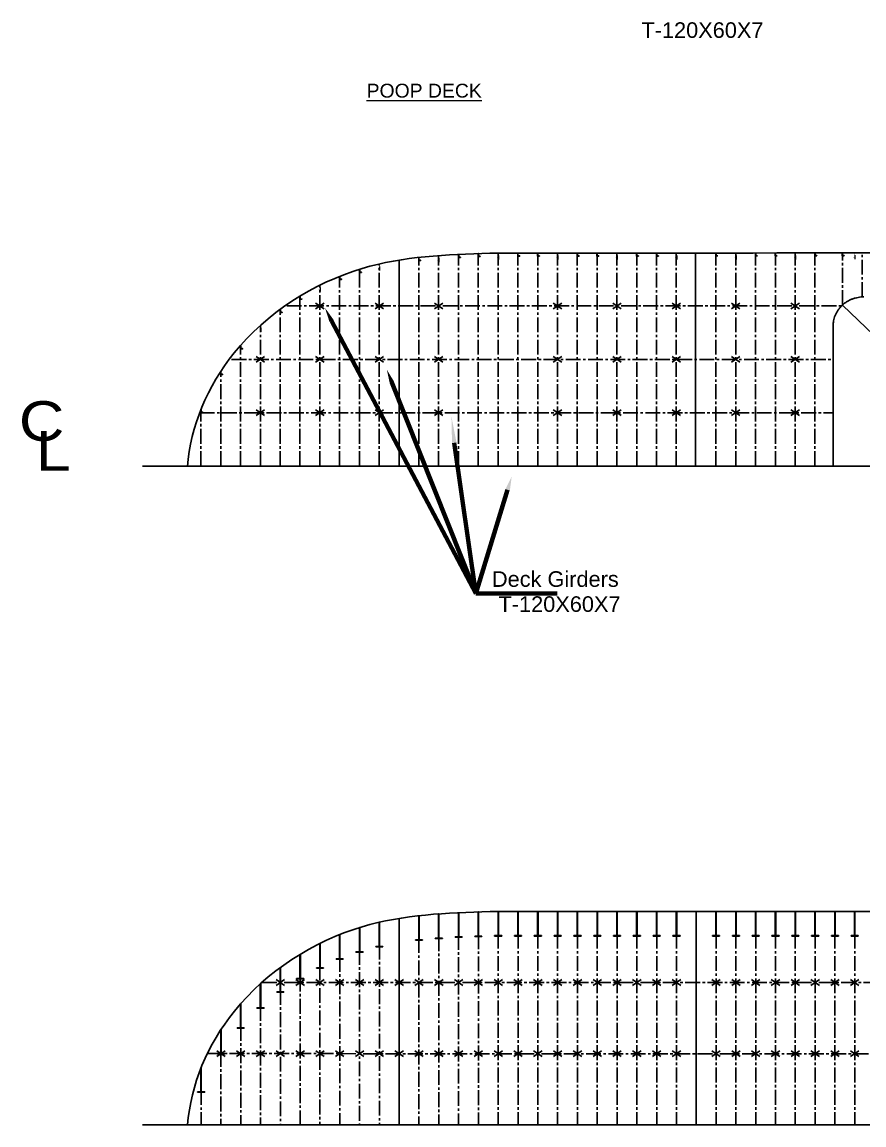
# Model space of a CAD drawing. Header units: inches. Extents: x 14911 to 113445, y 2644 to 74095.
# Drawn here: x 37160 to 58413, y 11012 to 38831 of the extents above; entities that cross this region are included whole.
import ezdxf
from ezdxf.enums import TextEntityAlignment as Align

# ---------------------------------------------------------------- set-up
doc = ezdxf.new("R2010")
doc.units = ezdxf.units.IN
doc.header["$LTSCALE"] = 500
doc.header["$MEASUREMENT"] = 0
doc.linetypes.add('CENTER2', pattern=[1.125, 0.75, -0.125, 0.125, -0.125])
for name, color, linetype in [('bulkhead', 1, 'Continuous'), ('deckgirders', 4, 'CENTER2'), ('hidden', 2, 'CENTER2'), ('Keelson', 4, 'CENTER2'), ('webframe', 5, 'CENTER2')]:
    doc.layers.add(name, color=color, linetype=linetype)
for name, color, linetype, lineweight in [('fixtures', 30, 'Continuous', 25), ('Hatch', 7, 'Continuous', 211), ('Text', 7, 'Continuous', 18)]:
    doc.layers.add(name, color=color, linetype=linetype, lineweight=lineweight)
doc.styles.get("Standard").update_dxf_attribs({"font": 'arial.ttf'})

msp = doc.modelspace()

# ---------------------------------------------------------------- hatches: boundary and pattern name
h = msp.add_hatch(color=256)
h.dxf.hatch_style = 1
h.paths.add_polyline_path([(47222, 32822), (47179, 32822), (47179, 32890), (47172, 32890), (47172, 32815), (47222, 32815)])
h = msp.add_hatch(color=256)
h.dxf.hatch_style = 1
h.paths.add_polyline_path([(48182, 32902), (48182, 32970), (48175, 32970), (48175, 32895), (48225, 32895), (48225, 32902)])
h = msp.add_hatch(color=256)
h.dxf.hatch_style = 1
h.paths.add_polyline_path([(48680, 32923), (48680, 32991), (48673, 32991), (48673, 32916), (48723, 32916), (48723, 32923)])
h = msp.add_hatch(color=256)
h.dxf.hatch_style = 1
h.paths.add_polyline_path([(49679, 32934), (49679, 33002), (49672, 33002), (49672, 32927), (49722, 32927), (49722, 32934)])
h = msp.add_hatch(color=256)
h.dxf.hatch_style = 1
h.paths.add_polyline_path([(50181, 32934), (50181, 33002), (50174, 33002), (50174, 32927), (50224, 32927), (50224, 32934)])
h = msp.add_hatch(color=256)
h.dxf.hatch_style = 1
h.paths.add_polyline_path([(51182, 32935), (51182, 33003), (51175, 33003), (51175, 32928), (51225, 32928), (51225, 32935)])
h = msp.add_hatch(color=256)
h.dxf.hatch_style = 1
h.paths.add_polyline_path([(51680, 32935), (51680, 33003), (51673, 33003), (51673, 32928), (51723, 32928), (51723, 32935)])
h = msp.add_hatch(color=256)
h.dxf.hatch_style = 1
h.paths.add_polyline_path([(52678, 32936), (52678, 33004), (52671, 33004), (52671, 32929), (52721, 32929), (52721, 32936)])
h = msp.add_hatch(color=256)
h.dxf.hatch_style = 1
h.paths.add_polyline_path([(53182, 32936), (53182, 33004), (53175, 33004), (53175, 32929), (53225, 32929), (53225, 32936)])
h = msp.add_hatch(color=256)
h.dxf.hatch_style = 1
h.paths.add_polyline_path([(54681, 32937), (54681, 33005), (54674, 33005), (54674, 32930), (54724, 32930), (54724, 32937)])
h = msp.add_hatch(color=256)
h.dxf.hatch_style = 1
h.paths.add_polyline_path([(55679, 32937), (55679, 33005), (55672, 33005), (55672, 32930), (55722, 32930), (55722, 32937)])
h = msp.add_hatch(color=256)
h.dxf.hatch_style = 1
h.paths.add_polyline_path([(56181, 32937), (56181, 33005), (56174, 33005), (56174, 32930), (56224, 32930), (56224, 32937)])
h = msp.add_hatch(color=256)
h.dxf.hatch_style = 1
h.paths.add_polyline_path([(57181, 32941), (57181, 33009), (57174, 33009), (57174, 32934), (57224, 32934), (57224, 32941)])
h = msp.add_hatch(color=256)
h.dxf.hatch_style = 1
h.paths.add_polyline_path([(57873, 32941), (57873, 33009), (57866, 33009), (57866, 32934), (57916, 32934), (57916, 32941)])
h = msp.add_hatch(color=256)
h.dxf.hatch_style = 1
h.paths.add_polyline_path([(45727, 32524), (45684, 32524), (45684, 32592), (45677, 32592), (45677, 32517), (45727, 32517)])
h = msp.add_hatch(color=256)
h.dxf.hatch_style = 1
h.paths.add_polyline_path([(45225, 32347), (45182, 32347), (45182, 32415), (45175, 32415), (45175, 32340), (45225, 32340)])
h = msp.add_hatch(color=256)
h.dxf.hatch_style = 1
h.paths.add_polyline_path([(44225, 31844), (44182, 31844), (44182, 31912), (44175, 31912), (44175, 31837), (44225, 31837)])
h = msp.add_hatch(color=256)
h.dxf.hatch_style = 1
h.paths.add_polyline_path([(43725, 31509), (43682, 31509), (43682, 31577), (43675, 31577), (43675, 31502), (43725, 31502)])
h = msp.add_hatch(color=256)
h.dxf.hatch_style = 1
h.paths.add_polyline_path([(42725, 30595), (42682, 30595), (42682, 30663), (42675, 30663), (42675, 30588), (42725, 30588)])
h = msp.add_hatch(color=256)
h.dxf.hatch_style = 1
h.paths.add_polyline_path([(42222, 29947), (42179, 29947), (42179, 30015), (42172, 30015), (42172, 29940), (42222, 29940)])
h = msp.add_hatch(color=256)
h.dxf.hatch_style = 1
h.paths.add_polyline_path([(41723, 28993), (41680, 28993), (41680, 29061), (41673, 29061), (41673, 28986), (41723, 28986)])
h = msp.add_hatch(color=256)
h.dxf.hatch_style = 1
h.paths.add_polyline_path([(47175, 15679), (47090, 15679), (47090, 15669), (47270, 15669), (47270, 15679), (47185, 15679), (47185, 16289), (47175, 16289)])
h = msp.add_hatch(color=256)
h.dxf.hatch_style = 1
h.paths.add_polyline_path([(47675, 15725), (47590, 15725), (47590, 15715), (47770, 15715), (47770, 15725), (47685, 15725), (47685, 16335), (47675, 16335)])
h = msp.add_hatch(color=256)
h.dxf.hatch_style = 1
h.paths.add_polyline_path([(48175, 15756), (48090, 15756), (48090, 15746), (48270, 15746), (48270, 15756), (48185, 15756), (48185, 16366), (48175, 16366)])
h = msp.add_hatch(color=256)
h.dxf.hatch_style = 1
h.paths.add_polyline_path([(48675, 15777), (48590, 15777), (48590, 15767), (48770, 15767), (48770, 15777), (48685, 15777), (48685, 16387), (48675, 16387)])
h = msp.add_hatch(color=256)
h.dxf.hatch_style = 1
h.paths.add_polyline_path([(49175, 15787), (49090, 15787), (49090, 15777), (49270, 15777), (49270, 15787), (49185, 15787), (49185, 16397), (49175, 16397)])
h = msp.add_hatch(color=256)
h.dxf.hatch_style = 1
h.paths.add_polyline_path([(49675, 15787), (49590, 15787), (49590, 15777), (49770, 15777), (49770, 15787), (49685, 15787), (49685, 16397), (49675, 16397)])
h = msp.add_hatch(color=256)
h.dxf.hatch_style = 1
h.paths.add_polyline_path([(50175, 15787), (50090, 15787), (50090, 15777), (50270, 15777), (50270, 15787), (50185, 15787), (50185, 16397), (50175, 16397)])
h = msp.add_hatch(color=256)
h.dxf.hatch_style = 1
h.paths.add_polyline_path([(50675, 15787), (50590, 15787), (50590, 15777), (50770, 15777), (50770, 15787), (50685, 15787), (50685, 16397), (50675, 16397)])
h = msp.add_hatch(color=256)
h.dxf.hatch_style = 1
h.paths.add_polyline_path([(51175, 15787), (51090, 15787), (51090, 15777), (51270, 15777), (51270, 15787), (51185, 15787), (51185, 16397), (51175, 16397)])
h = msp.add_hatch(color=256)
h.dxf.hatch_style = 1
h.paths.add_polyline_path([(51675, 15787), (51590, 15787), (51590, 15777), (51770, 15777), (51770, 15787), (51685, 15787), (51685, 16397), (51675, 16397)])
h = msp.add_hatch(color=256)
h.dxf.hatch_style = 1
h.paths.add_polyline_path([(52175, 15787), (52090, 15787), (52090, 15777), (52270, 15777), (52270, 15787), (52185, 15787), (52185, 16397), (52175, 16397)])
h = msp.add_hatch(color=256)
h.dxf.hatch_style = 1
h.paths.add_polyline_path([(52675, 15787), (52590, 15787), (52590, 15777), (52770, 15777), (52770, 15787), (52685, 15787), (52685, 16397), (52675, 16397)])
h = msp.add_hatch(color=256)
h.dxf.hatch_style = 1
h.paths.add_polyline_path([(53175, 15787), (53090, 15787), (53090, 15777), (53270, 15777), (53270, 15787), (53185, 15787), (53185, 16397), (53175, 16397)])
h = msp.add_hatch(color=256)
h.dxf.hatch_style = 1
h.paths.add_polyline_path([(53675, 15787), (53590, 15787), (53590, 15777), (53770, 15777), (53770, 15787), (53685, 15787), (53685, 16397), (53675, 16397)])
h = msp.add_hatch(color=256)
h.dxf.hatch_style = 1
h.paths.add_polyline_path([(54675, 15787), (54590, 15787), (54590, 15777), (54770, 15777), (54770, 15787), (54685, 15787), (54685, 16397), (54675, 16397)])
h = msp.add_hatch(color=256)
h.dxf.hatch_style = 1
h.paths.add_polyline_path([(55175, 15787), (55090, 15787), (55090, 15777), (55270, 15777), (55270, 15787), (55185, 15787), (55185, 16397), (55175, 16397)])
h = msp.add_hatch(color=256)
h.dxf.hatch_style = 1
h.paths.add_polyline_path([(55675, 15787), (55590, 15787), (55590, 15777), (55770, 15777), (55770, 15787), (55685, 15787), (55685, 16397), (55675, 16397)])
h = msp.add_hatch(color=256)
h.dxf.hatch_style = 1
h.paths.add_polyline_path([(56175, 15787), (56090, 15787), (56090, 15777), (56270, 15777), (56270, 15787), (56185, 15787), (56185, 16397), (56175, 16397)])
h = msp.add_hatch(color=256)
h.dxf.hatch_style = 1
h.paths.add_polyline_path([(56675, 15787), (56590, 15787), (56590, 15777), (56770, 15777), (56770, 15787), (56685, 15787), (56685, 16397), (56675, 16397)])
h = msp.add_hatch(color=256)
h.dxf.hatch_style = 1
h.paths.add_polyline_path([(57175, 15787), (57090, 15787), (57090, 15777), (57270, 15777), (57270, 15787), (57185, 15787), (57185, 16397), (57175, 16397)])
h = msp.add_hatch(color=256)
h.dxf.hatch_style = 1
h.paths.add_polyline_path([(57675, 15787), (57590, 15787), (57590, 15777), (57770, 15777), (57770, 15787), (57685, 15787), (57685, 16397), (57675, 16397)])
h = msp.add_hatch(color=256)
h.dxf.hatch_style = 1
h.paths.add_polyline_path([(58175, 15787), (58090, 15787), (58090, 15777), (58270, 15777), (58270, 15787), (58185, 15787), (58185, 16397), (58175, 16397)])
h = msp.add_hatch(color=256)
h.dxf.hatch_style = 1
h.paths.add_polyline_path([(45675, 15380), (45590, 15380), (45590, 15370), (45770, 15370), (45770, 15380), (45685, 15380), (45685, 15990), (45675, 15990)])
h = msp.add_hatch(color=256)
h.dxf.hatch_style = 1
h.paths.add_polyline_path([(46175, 15514), (46090, 15514), (46090, 15504), (46270, 15504), (46270, 15514), (46185, 15514), (46185, 16124), (46175, 16124)])
h = msp.add_hatch(color=256)
h.dxf.hatch_style = 1
h.paths.add_polyline_path([(44675, 14979), (44590, 14979), (44590, 14969), (44770, 14969), (44770, 14979), (44685, 14979), (44685, 15589), (44675, 15589)])
h = msp.add_hatch(color=256)
h.dxf.hatch_style = 1
h.paths.add_polyline_path([(45175, 15203), (45090, 15203), (45090, 15193), (45270, 15193), (45270, 15203), (45185, 15203), (45185, 15813), (45175, 15813)])
h = msp.add_hatch(color=256)
h.dxf.hatch_style = 1
h.paths.add_polyline_path([(44175, 14705), (44090, 14705), (44090, 14695), (44270, 14695), (44270, 14705), (44185, 14705), (44185, 15315), (44175, 15315)])
h = msp.add_hatch(color=256)
h.dxf.hatch_style = 1
h.paths.add_polyline_path([(43675, 14371), (43590, 14371), (43590, 14361), (43770, 14361), (43770, 14371), (43685, 14371), (43685, 14981), (43675, 14981)])
h = msp.add_hatch(color=256)
h.dxf.hatch_style = 1
h.paths.add_polyline_path([(43175, 13965), (43090, 13965), (43090, 13955), (43270, 13955), (43270, 13965), (43185, 13965), (43185, 14575), (43175, 14575)])
h = msp.add_hatch(color=256)
h.dxf.hatch_style = 1
h.paths.add_polyline_path([(42675, 13462), (42590, 13462), (42590, 13452), (42770, 13452), (42770, 13462), (42685, 13462), (42685, 14072), (42675, 14072)])
h = msp.add_hatch(color=256)
h.dxf.hatch_style = 1
h.paths.add_polyline_path([(42175, 12806), (42090, 12806), (42090, 12796), (42270, 12796), (42270, 12806), (42185, 12806), (42185, 13416), (42175, 13416)])
h = msp.add_hatch(color=256)
h.dxf.hatch_style = 1
h.paths.add_polyline_path([(41675, 11846), (41590, 11846), (41590, 11836), (41770, 11836), (41770, 11846), (41685, 11846), (41685, 12456), (41675, 12456)])
at = {"layer": 'Hatch'}
h = msp.add_hatch(color=0, dxfattribs=at)
h.dxf.hatch_style = 1
h.paths.add_polyline_path([(47646, 32820), (47683, 32820), (47706, 32820), (47706, 32827), (47679, 32827), (47679, 32940), (47672, 32940), (47672, 32827), (47646, 32827)])
h = msp.add_hatch(color=0, dxfattribs=at)
h.dxf.hatch_style = 1
h.paths.add_polyline_path([(49146, 32882), (49183, 32882), (49206, 32882), (49206, 32889), (49179, 32889), (49179, 33002), (49172, 33002), (49172, 32889), (49146, 32889)])
h = msp.add_hatch(color=0, dxfattribs=at)
h.dxf.hatch_style = 1
h.paths.add_polyline_path([(50646, 32882), (50683, 32882), (50706, 32882), (50706, 32889), (50679, 32889), (50679, 33002), (50672, 33002), (50672, 32889), (50646, 32889)])
h = msp.add_hatch(color=0, dxfattribs=at)
h.dxf.hatch_style = 1
h.paths.add_polyline_path([(52146, 32882), (52183, 32882), (52206, 32882), (52206, 32889), (52179, 32889), (52179, 33002), (52172, 33002), (52172, 32889), (52146, 32889)])
h = msp.add_hatch(color=0, dxfattribs=at)
h.dxf.hatch_style = 1
h.paths.add_polyline_path([(53646, 32882), (53683, 32882), (53706, 32882), (53706, 32889), (53679, 32889), (53679, 33002), (53672, 33002), (53672, 32889), (53646, 32889)])
h = msp.add_hatch(color=0, dxfattribs=at)
h.dxf.hatch_style = 1
h.paths.add_polyline_path([(55146, 32882), (55183, 32882), (55206, 32882), (55206, 32889), (55179, 32889), (55179, 33002), (55172, 33002), (55172, 32889), (55146, 32889)])
h = msp.add_hatch(color=0, dxfattribs=at)
h.dxf.hatch_style = 1
h.paths.add_polyline_path([(56646, 32882), (56683, 32882), (56706, 32882), (56706, 32889), (56679, 32889), (56679, 33002), (56672, 33002), (56672, 32889), (56646, 32889)])
h = msp.add_hatch(color=0, dxfattribs=at)
h.dxf.hatch_style = 1
h.paths.add_polyline_path([(58146, 32891), (58183, 32891), (58206, 32891), (58206, 32898), (58179, 32898), (58179, 33011), (58172, 33011), (58172, 32898), (58146, 32898)])
h = msp.add_hatch(color=0, dxfattribs=at)
h.dxf.hatch_style = 1
h.paths.add_polyline_path([(46146, 32609), (46183, 32609), (46206, 32609), (46206, 32616), (46179, 32616), (46179, 32729), (46172, 32729), (46172, 32616), (46146, 32616)])
h = msp.add_hatch(color=0, dxfattribs=at)
h.dxf.hatch_style = 1
h.paths.add_polyline_path([(44646, 32074), (44683, 32074), (44706, 32074), (44706, 32081), (44679, 32081), (44679, 32194), (44672, 32194), (44672, 32081), (44646, 32081)])
h = msp.add_hatch(color=0, dxfattribs=at)
h.dxf.hatch_style = 1
h.paths.add_polyline_path([(43146, 31060), (43183, 31060), (43206, 31060), (43206, 31067), (43179, 31067), (43179, 31180), (43172, 31180), (43172, 31067), (43146, 31067)])

# ---------------------------------------------------------------- linework, layer by layer
for p, q in [((48182, 32970), (48175, 32970)), ((48175, 32970), (48175, 32895)), ((48175, 32895), (48225, 32895)), ((48182, 32902), (48182, 32970)), ((48225, 32902), (48182, 32902)), ((48225, 32895), (48225, 32902)), ((48680, 32991), (48673, 32991)), ((48673, 32991), (48673, 32916)), ((48673, 32916), (48723, 32916)), ((48680, 32923), (48680, 32991)), ((48723, 32923), (48680, 32923)), ((48723, 32916), (48723, 32923)), ((49679, 33002), (49672, 33002)), ((49672, 33002), (49672, 32927)), ((49672, 32927), (49722, 32927)), ((49679, 32934), (49679, 33002)), ((49722, 32934), (49679, 32934)), ((49722, 32927), (49722, 32934)), ((50181, 33002), (50174, 33002)), ((50174, 33002), (50174, 32927)), ((50174, 32927), (50224, 32927)), ((50181, 32934), (50181, 33002)), ((50224, 32934), (50181, 32934)), ((50224, 32927), (50224, 32934)), ((51182, 33003), (51175, 33003)), ((51175, 33003), (51175, 32928)), ((51175, 32928), (51225, 32928)), ((51182, 32935), (51182, 33003)), ((51225, 32935), (51182, 32935)), ((51225, 32928), (51225, 32935)), ((51680, 33003), (51673, 33003)), ((51673, 33003), (51673, 32928)), ((51673, 32928), (51723, 32928)), ((51680, 32935), (51680, 33003)), ((51723, 32935), (51680, 32935)), ((51723, 32928), (51723, 32935)), ((52678, 33004), (52671, 33004)), ((52671, 33004), (52671, 32929)), ((52671, 32929), (52721, 32929)), ((52678, 32936), (52678, 33004)), ((52721, 32936), (52678, 32936)), ((52721, 32929), (52721, 32936)), ((53182, 33004), (53175, 33004)), ((53175, 33004), (53175, 32929)), ((53175, 32929), (53225, 32929)), ((53182, 32936), (53182, 33004)), ((53225, 32936), (53182, 32936)), ((53225, 32929), (53225, 32936)), ((54681, 33005), (54674, 33005)), ((54674, 33005), (54674, 32930)), ((54674, 32930), (54724, 32930)), ((54681, 32937), (54681, 33005)), ((54724, 32937), (54681, 32937)), ((54724, 32930), (54724, 32937)), ((55679, 33005), (55672, 33005)), ((55672, 33005), (55672, 32930)), ((55672, 32930), (55722, 32930)), ((55679, 32937), (55679, 33005)), ((55722, 32937), (55679, 32937)), ((55722, 32930), (55722, 32937)), ((56181, 33005), (56174, 33005)), ((56174, 33005), (56174, 32930)), ((56174, 32930), (56224, 32930)), ((56181, 32937), (56181, 33005)), ((56224, 32937), (56181, 32937)), ((56224, 32930), (56224, 32937)), ((57181, 33009), (57174, 33009)), ((57174, 33009), (57174, 32934)), ((57174, 32934), (57224, 32934)), ((57181, 32941), (57181, 33009)), ((57224, 32941), (57181, 32941)), ((57224, 32934), (57224, 32941)), ((57873, 33009), (57866, 33009)), ((57866, 33009), (57866, 32934)), ((57866, 32934), (57916, 32934)), ((57873, 32941), (57873, 33009)), ((57916, 32941), (57873, 32941)), ((57916, 32934), (57916, 32941)), ((57871, 31693), (62088, 27639)), ((47175, 15679), (47175, 16289)), ((47175, 16289), (47185, 16289)), ((47185, 16289), (47185, 15679)), ((47675, 15725), (47675, 16335)), ((47675, 16335), (47685, 16335)), ((47685, 16335), (47685, 15725)), ((48175, 15756), (48175, 16366)), ((48175, 16366), (48185, 16366)), ((48185, 16366), (48185, 15756)), ((48675, 15777), (48675, 16387)), ((48675, 16387), (48685, 16387)), ((48685, 16387), (48685, 15777)), ((49175, 15787), (49175, 16397)), ((49175, 16397), (49185, 16397)), ((49185, 16397), (49185, 15787)), ((49675, 15787), (49675, 16397)), ((49675, 16397), (49685, 16397)), ((49685, 16397), (49685, 15787)), ((50175, 15787), (50175, 16397)), ((50175, 16397), (50185, 16397)), ((50185, 16397), (50185, 15787)), ((50675, 15787), (50675, 16397)), ((50675, 16397), (50685, 16397)), ((50685, 16397), (50685, 15787)), ((51175, 15787), (51175, 16397)), ((51175, 16397), (51185, 16397)), ((51185, 16397), (51185, 15787)), ((51675, 15787), (51675, 16397)), ((51675, 16397), (51685, 16397)), ((51685, 16397), (51685, 15787)), ((52175, 15787), (52175, 16397)), ((52175, 16397), (52185, 16397)), ((52185, 16397), (52185, 15787)), ((52675, 15787), (52675, 16397)), ((52675, 16397), (52685, 16397)), ((52685, 16397), (52685, 15787)), ((53175, 15787), (53175, 16397)), ((53175, 16397), (53185, 16397)), ((53185, 16397), (53185, 15787)), ((53675, 15787), (53675, 16397)), ((53675, 16397), (53685, 16397)), ((53685, 16397), (53685, 15787)), ((54675, 15787), (54675, 16397)), ((54675, 16397), (54685, 16397)), ((54685, 16397), (54685, 15787)), ((55175, 15787), (55175, 16397)), ((55175, 16397), (55185, 16397)), ((55185, 16397), (55185, 15787)), ((55675, 15787), (55675, 16397)), ((55675, 16397), (55685, 16397)), ((55685, 16397), (55685, 15787)), ((56175, 15787), (56175, 16397)), ((56175, 16397), (56185, 16397)), ((56185, 16397), (56185, 15787)), ((56675, 15787), (56675, 16397)), ((56675, 16397), (56685, 16397)), ((56685, 16397), (56685, 15787)), ((57175, 15787), (57175, 16397)), ((57175, 16397), (57185, 16397)), ((57185, 16397), (57185, 15787)), ((57675, 15787), (57675, 16397)), ((57675, 16397), (57685, 16397)), ((57685, 16397), (57685, 15787)), ((58175, 15787), (58175, 16397)), ((58175, 16397), (58185, 16397)), ((58185, 16397), (58185, 15787)), ((45675, 15380), (45675, 15990)), ((45675, 15990), (45685, 15990)), ((45685, 15990), (45685, 15380)), ((46175, 15514), (46175, 16124)), ((46175, 16124), (46185, 16124)), ((46185, 16124), (46185, 15514)), ((44675, 14979), (44675, 15589)), ((44675, 15589), (44685, 15589)), ((44685, 15589), (44685, 14979)), ((45175, 15203), (45175, 15813)), ((45175, 15813), (45185, 15813)), ((45185, 15813), (45185, 15203)), ((47090, 15669), (47090, 15679)), ((47090, 15679), (47175, 15679)), ((47270, 15669), (47090, 15669)), ((47185, 15679), (47270, 15679)), ((47270, 15679), (47270, 15669)), ((47590, 15715), (47590, 15725)), ((47590, 15725), (47675, 15725)), ((47770, 15715), (47590, 15715)), ((47685, 15725), (47770, 15725)), ((47770, 15725), (47770, 15715)), ((48090, 15746), (48090, 15756)), ((48090, 15756), (48175, 15756)), ((48270, 15746), (48090, 15746)), ((48185, 15756), (48270, 15756)), ((48270, 15756), (48270, 15746)), ((48590, 15767), (48590, 15777)), ((48590, 15777), (48675, 15777)), ((48770, 15767), (48590, 15767)), ((48685, 15777), (48770, 15777)), ((48770, 15777), (48770, 15767)), ((49090, 15777), (49090, 15787)), ((49090, 15787), (49175, 15787)), ((49270, 15777), (49090, 15777)), ((49185, 15787), (49270, 15787)), ((49270, 15787), (49270, 15777)), ((49590, 15777), (49590, 15787)), ((49590, 15787), (49675, 15787)), ((49770, 15777), (49590, 15777)), ((49685, 15787), (49770, 15787)), ((49770, 15787), (49770, 15777)), ((50090, 15777), (50090, 15787)), ((50090, 15787), (50175, 15787)), ((50270, 15777), (50090, 15777)), ((50185, 15787), (50270, 15787)), ((50270, 15787), (50270, 15777)), ((50590, 15777), (50590, 15787)), ((50590, 15787), (50675, 15787)), ((50770, 15777), (50590, 15777)), ((50685, 15787), (50770, 15787)), ((50770, 15787), (50770, 15777)), ((51090, 15777), (51090, 15787)), ((51090, 15787), (51175, 15787)), ((51270, 15777), (51090, 15777)), ((51185, 15787), (51270, 15787)), ((51270, 15787), (51270, 15777)), ((51590, 15777), (51590, 15787)), ((51590, 15787), (51675, 15787)), ((51770, 15777), (51590, 15777)), ((51685, 15787), (51770, 15787)), ((51770, 15787), (51770, 15777)), ((52090, 15777), (52090, 15787)), ((52090, 15787), (52175, 15787)), ((52270, 15777), (52090, 15777)), ((52185, 15787), (52270, 15787)), ((52270, 15787), (52270, 15777)), ((52590, 15777), (52590, 15787)), ((52590, 15787), (52675, 15787)), ((52770, 15777), (52590, 15777)), ((52685, 15787), (52770, 15787)), ((52770, 15787), (52770, 15777)), ((53090, 15777), (53090, 15787)), ((53090, 15787), (53175, 15787)), ((53270, 15777), (53090, 15777)), ((53185, 15787), (53270, 15787)), ((53270, 15787), (53270, 15777)), ((53590, 15777), (53590, 15787)), ((53590, 15787), (53675, 15787)), ((53770, 15777), (53590, 15777)), ((53685, 15787), (53770, 15787)), ((53770, 15787), (53770, 15777)), ((54590, 15777), (54590, 15787)), ((54590, 15787), (54675, 15787)), ((54770, 15777), (54590, 15777)), ((54685, 15787), (54770, 15787)), ((54770, 15787), (54770, 15777)), ((55090, 15777), (55090, 15787)), ((55090, 15787), (55175, 15787)), ((55270, 15777), (55090, 15777)), ((55185, 15787), (55270, 15787)), ((55270, 15787), (55270, 15777)), ((55590, 15777), (55590, 15787)), ((55590, 15787), (55675, 15787)), ((55770, 15777), (55590, 15777)), ((55685, 15787), (55770, 15787)), ((55770, 15787), (55770, 15777)), ((56090, 15777), (56090, 15787)), ((56090, 15787), (56175, 15787)), ((56270, 15777), (56090, 15777)), ((56185, 15787), (56270, 15787)), ((56270, 15787), (56270, 15777)), ((56590, 15777), (56590, 15787)), ((56590, 15787), (56675, 15787)), ((56770, 15777), (56590, 15777)), ((56685, 15787), (56770, 15787)), ((56770, 15787), (56770, 15777)), ((57090, 15777), (57090, 15787)), ((57090, 15787), (57175, 15787)), ((57270, 15777), (57090, 15777)), ((57185, 15787), (57270, 15787)), ((57270, 15787), (57270, 15777)), ((57590, 15777), (57590, 15787)), ((57590, 15787), (57675, 15787)), ((57770, 15777), (57590, 15777)), ((57685, 15787), (57770, 15787)), ((57770, 15787), (57770, 15777)), ((58090, 15777), (58090, 15787)), ((58090, 15787), (58175, 15787)), ((58270, 15777), (58090, 15777)), ((58185, 15787), (58270, 15787)), ((58270, 15787), (58270, 15777)), ((44175, 14705), (44175, 15315)), ((44175, 15315), (44185, 15315)), ((44185, 15315), (44185, 14705)), ((45590, 15370), (45590, 15380)), ((45590, 15380), (45675, 15380)), ((45770, 15370), (45590, 15370)), ((45685, 15380), (45770, 15380)), ((45770, 15380), (45770, 15370)), ((46090, 15504), (46090, 15514)), ((46090, 15514), (46175, 15514)), ((46270, 15504), (46090, 15504)), ((46185, 15514), (46270, 15514)), ((46270, 15514), (46270, 15504)), ((45090, 15193), (45090, 15203)), ((45090, 15203), (45175, 15203)), ((45270, 15193), (45090, 15193)), ((45185, 15203), (45270, 15203)), ((45270, 15203), (45270, 15193)), ((43675, 14371), (43675, 14981)), ((43675, 14981), (43685, 14981)), ((43685, 14981), (43685, 14371)), ((44590, 14969), (44590, 14979)), ((44590, 14979), (44675, 14979)), ((44770, 14969), (44590, 14969)), ((44685, 14979), (44770, 14979)), ((44770, 14979), (44770, 14969)), ((43175, 13965), (43175, 14575)), ((43175, 14575), (43185, 14575)), ((43185, 14575), (43185, 13965)), ((44090, 14695), (44090, 14705)), ((44090, 14705), (44175, 14705)), ((44270, 14695), (44090, 14695)), ((44185, 14705), (44270, 14705)), ((44270, 14705), (44270, 14695)), ((43590, 14361), (43590, 14371)), ((43590, 14371), (43675, 14371)), ((43770, 14361), (43590, 14361)), ((43685, 14371), (43770, 14371)), ((43770, 14371), (43770, 14361)), ((42675, 13462), (42675, 14072)), ((42675, 14072), (42685, 14072)), ((42685, 14072), (42685, 13462)), ((43090, 13955), (43090, 13965)), ((43090, 13965), (43175, 13965)), ((43270, 13955), (43090, 13955)), ((43185, 13965), (43270, 13965)), ((43270, 13965), (43270, 13955)), ((42175, 12806), (42175, 13416)), ((42175, 13416), (42185, 13416)), ((42185, 13416), (42185, 12806)), ((42590, 13452), (42590, 13462)), ((42590, 13462), (42675, 13462)), ((42770, 13452), (42590, 13452)), ((42685, 13462), (42770, 13462)), ((42770, 13462), (42770, 13452)), ((42090, 12796), (42090, 12806)), ((42090, 12806), (42175, 12806)), ((42185, 12806), (42270, 12806)), ((42270, 12806), (42270, 12796)), ((42270, 12796), (42090, 12796)), ((41675, 11846), (41675, 12456)), ((41675, 12456), (41685, 12456)), ((41685, 12456), (41685, 11846)), ((41590, 11836), (41590, 11846)), ((41590, 11846), (41675, 11846)), ((41770, 11836), (41590, 11836)), ((41685, 11846), (41770, 11846)), ((41770, 11846), (41770, 11836))]:
    msp.add_line(p, q)
at = {"linetype": 'Continuous', "lineweight": -3}
msp.add_line((57634, 31168), (57634, 27631), dxfattribs=at)
at = {"linetype": 'Continuous'}
for p, q in [((40198, 27631), (109795, 27631)), ((40200, 11012), (109797, 11012))]:
    msp.add_line(p, q, dxfattribs=at)
for points in [[(47172, 32815), (47222, 32815), (47222, 32822), (47179, 32822), (47179, 32890), (47172, 32890)], [(45677, 32517), (45727, 32517), (45727, 32524), (45684, 32524), (45684, 32592), (45677, 32592)], [(45175, 32340), (45225, 32340), (45225, 32347), (45182, 32347), (45182, 32415), (45175, 32415)], [(44175, 31837), (44225, 31837), (44225, 31844), (44182, 31844), (44182, 31912), (44175, 31912)], [(43675, 31502), (43725, 31502), (43725, 31509), (43682, 31509), (43682, 31577), (43675, 31577)], [(42675, 30588), (42725, 30588), (42725, 30595), (42682, 30595), (42682, 30663), (42675, 30663)], [(42172, 29940), (42222, 29940), (42222, 29947), (42179, 29947), (42179, 30015), (42172, 30015)], [(41673, 28986), (41723, 28986), (41723, 28993), (41680, 28993), (41680, 29061), (41673, 29061)]]:
    msp.add_lwpolyline(points, close=True)
at = {"linetype": 'Continuous', "lineweight": -3}
msp.add_rational_spline([(58413, 31899), (57634, 31899), (57634, 31168)], [1, 0.707106781187, 1], degree=2, dxfattribs=at)
msp.add_open_spline([(41338, 11012), (41416, 12026), (42341, 14246), (45492, 16277), (47882, 16359), (48974, 16397)], degree=3, knots=[0, 0, 0, 0, 3.248867, 7.115367, 10.365974, 10.365974, 10.365974, 10.365974], dxfattribs=at)
msp.add_open_spline([(48974, 16397), (60816, 16397), (73699, 16397), (86581, 16397)], degree=3, dxfattribs=at)
at = {"layer": 'bulkhead'}
for p, q in [((54164, 27631), (54164, 33011)), ((46676, 27631), (46676, 32825)), ((46680, 16221), (46680, 11015))]:
    msp.add_line(p, q, dxfattribs=at)
at = {"layer": 'bulkhead', "color": 1}
msp.add_line((54180, 16397), (54180, 11014), dxfattribs=at)
at = {"layer": 'deckgirders'}
for p, q in [((43843, 31669), (57845, 31669)), ((42448, 30323), (57634, 30323)), ((41644, 28977), (57634, 28977))]:
    msp.add_line(p, q, dxfattribs=at)
at = {"layer": 'fixtures'}
for p, q in [((44783, 31595), (44570, 31742)), ((44570, 31595), (44783, 31742)), ((46283, 31595), (46070, 31742)), ((46070, 31595), (46283, 31742)), ((47783, 31595), (47570, 31742)), ((47570, 31595), (47783, 31742)), ((50783, 31595), (50570, 31742)), ((50570, 31595), (50783, 31742)), ((52283, 31595), (52070, 31742)), ((52070, 31595), (52283, 31742)), ((53783, 31595), (53570, 31742)), ((53570, 31595), (53783, 31742)), ((55283, 31595), (55070, 31742)), ((55070, 31595), (55283, 31742)), ((56783, 31595), (56570, 31742)), ((56570, 31595), (56783, 31742)), ((43283, 30249), (43070, 30396)), ((43070, 30249), (43283, 30396)), ((44783, 30249), (44570, 30396)), ((44570, 30249), (44783, 30396)), ((46283, 30249), (46070, 30396)), ((46070, 30249), (46283, 30396)), ((47783, 30249), (47570, 30396)), ((47570, 30249), (47783, 30396)), ((50783, 30249), (50570, 30396)), ((50570, 30249), (50783, 30396)), ((52283, 30249), (52070, 30396)), ((52070, 30249), (52283, 30396)), ((53783, 30249), (53570, 30396)), ((53570, 30249), (53783, 30396)), ((55283, 30249), (55070, 30396)), ((55070, 30249), (55283, 30396)), ((56783, 30249), (56570, 30396)), ((56570, 30249), (56783, 30396)), ((43283, 28903), (43070, 29050)), ((43070, 28903), (43283, 29050)), ((44783, 28903), (44570, 29050)), ((44570, 28903), (44783, 29050)), ((46283, 28903), (46070, 29050)), ((46070, 28903), (46283, 29050)), ((47783, 28903), (47570, 29050)), ((47570, 28903), (47783, 29050)), ((50783, 28903), (50570, 29050)), ((50570, 28903), (50783, 29050)), ((52283, 28903), (52070, 29050)), ((52070, 28903), (52283, 29050)), ((53783, 28903), (53570, 29050)), ((53570, 28903), (53783, 29050)), ((55283, 28903), (55070, 29050)), ((55070, 28903), (55283, 29050)), ((56783, 28903), (56570, 29050)), ((56570, 28903), (56783, 29050)), ((43787, 14531), (43574, 14678)), ((43574, 14531), (43787, 14678)), ((44287, 14531), (44074, 14678)), ((44074, 14531), (44287, 14678)), ((44787, 14531), (44574, 14678)), ((44574, 14531), (44787, 14678)), ((45287, 14531), (45074, 14678)), ((45074, 14531), (45287, 14678)), ((45787, 14531), (45574, 14678)), ((45574, 14531), (45787, 14678)), ((46287, 14531), (46074, 14678)), ((46074, 14531), (46287, 14678)), ((46787, 14531), (46574, 14678)), ((46574, 14531), (46787, 14678)), ((47287, 14531), (47074, 14678)), ((47074, 14531), (47287, 14678)), ((47787, 14531), (47574, 14678)), ((47574, 14531), (47787, 14678)), ((48287, 14531), (48074, 14678)), ((48074, 14531), (48287, 14678)), ((48787, 14531), (48574, 14678)), ((48574, 14531), (48787, 14678)), ((49287, 14531), (49074, 14678)), ((49074, 14531), (49287, 14678)), ((49787, 14531), (49574, 14678)), ((49574, 14531), (49787, 14678)), ((50287, 14531), (50074, 14678)), ((50074, 14531), (50287, 14678)), ((50787, 14531), (50574, 14678)), ((50574, 14531), (50787, 14678)), ((51287, 14531), (51074, 14678)), ((51074, 14531), (51287, 14678)), ((51787, 14531), (51574, 14678)), ((51574, 14531), (51787, 14678)), ((52287, 14531), (52074, 14678)), ((52074, 14531), (52287, 14678)), ((52787, 14531), (52574, 14678)), ((52574, 14531), (52787, 14678)), ((53287, 14531), (53074, 14678)), ((53074, 14531), (53287, 14678)), ((53787, 14531), (53574, 14678)), ((53574, 14531), (53787, 14678)), ((54787, 14531), (54574, 14678)), ((54574, 14531), (54787, 14678)), ((55287, 14531), (55074, 14678)), ((55074, 14531), (55287, 14678)), ((55787, 14531), (55574, 14678)), ((55574, 14531), (55787, 14678)), ((56287, 14531), (56074, 14678)), ((56074, 14531), (56287, 14678)), ((56787, 14531), (56574, 14678)), ((56574, 14531), (56787, 14678)), ((57287, 14531), (57074, 14678)), ((57074, 14531), (57287, 14678)), ((57787, 14531), (57574, 14678)), ((57574, 14531), (57787, 14678)), ((58287, 14531), (58074, 14678)), ((58074, 14531), (58287, 14678)), ((42287, 12736), (42074, 12883)), ((42074, 12736), (42287, 12883)), ((42787, 12736), (42574, 12883)), ((42574, 12736), (42787, 12883)), ((43287, 12736), (43074, 12883)), ((43074, 12736), (43287, 12883)), ((43787, 12736), (43574, 12883)), ((43574, 12736), (43787, 12883)), ((44287, 12736), (44074, 12883)), ((44074, 12736), (44287, 12883)), ((44787, 12736), (44574, 12883)), ((44574, 12736), (44787, 12883)), ((45287, 12736), (45074, 12883)), ((45074, 12736), (45287, 12883)), ((45787, 12736), (45574, 12883)), ((45574, 12736), (45787, 12883)), ((46287, 12736), (46074, 12883)), ((46074, 12736), (46287, 12883)), ((46787, 12736), (46574, 12883)), ((46574, 12736), (46787, 12883)), ((47287, 12736), (47074, 12883)), ((47074, 12736), (47287, 12883)), ((47787, 12736), (47574, 12883)), ((47574, 12736), (47787, 12883)), ((48287, 12736), (48074, 12883)), ((48074, 12736), (48287, 12883)), ((48787, 12736), (48574, 12883)), ((48574, 12736), (48787, 12883)), ((49287, 12736), (49074, 12883)), ((49074, 12736), (49287, 12883)), ((49787, 12736), (49574, 12883)), ((49574, 12736), (49787, 12883)), ((50287, 12736), (50074, 12883)), ((50074, 12736), (50287, 12883)), ((50787, 12736), (50574, 12883)), ((50574, 12736), (50787, 12883)), ((51287, 12736), (51074, 12883)), ((51074, 12736), (51287, 12883)), ((51787, 12736), (51574, 12883)), ((51574, 12736), (51787, 12883)), ((52287, 12736), (52074, 12883)), ((52074, 12736), (52287, 12883)), ((52787, 12736), (52574, 12883)), ((52574, 12736), (52787, 12883)), ((53287, 12736), (53074, 12883)), ((53074, 12736), (53287, 12883)), ((53787, 12736), (53574, 12883)), ((53574, 12736), (53787, 12883)), ((54787, 12736), (54574, 12883)), ((54574, 12736), (54787, 12883)), ((55287, 12736), (55074, 12883)), ((55074, 12736), (55287, 12883)), ((55787, 12736), (55574, 12883)), ((55574, 12736), (55787, 12883)), ((56287, 12736), (56074, 12883)), ((56074, 12736), (56287, 12883)), ((56787, 12736), (56574, 12883)), ((56574, 12736), (56787, 12883)), ((57287, 12736), (57074, 12883)), ((57074, 12736), (57287, 12883)), ((57787, 12736), (57574, 12883)), ((57574, 12736), (57787, 12883)), ((58287, 12736), (58074, 12883)), ((58074, 12736), (58287, 12883))]:
    msp.add_line(p, q, dxfattribs=at)
at = {"layer": 'Hatch', "color": 0}
for p, q in [((47702, 32827), (47676, 32827)), ((49202, 32889), (49176, 32889)), ((50702, 32889), (50676, 32889)), ((52202, 32889), (52176, 32889)), ((53702, 32889), (53676, 32889)), ((55202, 32889), (55176, 32889)), ((56702, 32889), (56676, 32889)), ((58202, 32898), (58176, 32898)), ((46202, 32616), (46176, 32616)), ((44702, 32081), (44676, 32081)), ((43202, 31067), (43176, 31067))]:
    msp.add_line(p, q, dxfattribs=at)
at = {"layer": 'Hatch'}
for p, q in [((44973, 31294), (48617, 24415)), ((46498, 29737), (48617, 24415)), ((48071, 28214), (48617, 24415)), ((49418, 27028), (48617, 24415)), ((48617, 24415), (50672, 24415))]:
    msp.add_line(p, q, dxfattribs=at)
for points in [[(44919, 31273), (44808, 31620), (45027, 31316)], [(46443, 29716), (46368, 30063), (46552, 29759)], [(48014, 28206), (47999, 28875), (48129, 28222)], [(49362, 27045), (49520, 27363), (49474, 27011)]]:
    msp.add_solid(points, dxfattribs=at)
at = {"layer": 'hidden'}
for p, q in [((47176, 27631), (47176, 32894)), ((47676, 27631), (47676, 32940)), ((48176, 27631), (48176, 32970)), ((48676, 27631), (48676, 32991)), ((49676, 27631), (49676, 33011)), ((50176, 27631), (50176, 33011)), ((51176, 27631), (51176, 33011)), ((51676, 27631), (51676, 33011)), ((52676, 27631), (52676, 33011)), ((53176, 27631), (53176, 33011)), ((54676, 27631), (54676, 33011)), ((55676, 27631), (55676, 33011)), ((56176, 27631), (56176, 33011)), ((57176, 27631), (57176, 33011)), ((57868, 31691), (57868, 33016)), ((45676, 27631), (45676, 32594)), ((45176, 27631), (45176, 32417)), ((44176, 27631), (44176, 31919)), ((43676, 27631), (43676, 31585)), ((42676, 27631), (42676, 30676)), ((42176, 27631), (42176, 29948)), ((41676, 27631), (41676, 29060)), ((47180, 16289), (47180, 11015)), ((47680, 16335), (47680, 11015)), ((48180, 16366), (48180, 11015)), ((48680, 16387), (48680, 11015)), ((49180, 16397), (49180, 11015)), ((49680, 16397), (49680, 11015)), ((50180, 16397), (50180, 11015)), ((50680, 16397), (50680, 11015)), ((51180, 16397), (51180, 11015)), ((51680, 16397), (51680, 11014)), ((52180, 16397), (52180, 11014)), ((52680, 16397), (52680, 11014)), ((53180, 16397), (53180, 11014)), ((53680, 16397), (53680, 11014)), ((54680, 16397), (54680, 11014)), ((55180, 16397), (55180, 11014)), ((55680, 16397), (55680, 11014)), ((56180, 16397), (56180, 11014)), ((56680, 16397), (56680, 11014)), ((57180, 16397), (57180, 11014)), ((57680, 16397), (57680, 11014)), ((58180, 16397), (58180, 11014)), ((45680, 15990), (45680, 11015)), ((46180, 16124), (46180, 11015)), ((44680, 15589), (44680, 11015)), ((45180, 15813), (45180, 11015)), ((44180, 15315), (44180, 11015)), ((43680, 14981), (43680, 11015)), ((43180, 14575), (43180, 11015)), ((42680, 14072), (42680, 11015)), ((42180, 13416), (42180, 11015)), ((41680, 12456), (41680, 11015))]:
    msp.add_line(p, q, dxfattribs=at)
at = {"layer": 'Keelson'}
for p, q in [((43213, 14605), (101602, 14602)), ((41837, 12810), (104497, 12807))]:
    msp.add_line(p, q, dxfattribs=at)
at = {"layer": 'Text', "linetype": 'Continuous', "lineweight": -3}
msp.add_open_spline([(41334, 27616), (41413, 28630), (42337, 30850), (45489, 32881), (47879, 32964), (48970, 33001)], degree=3, knots=[0, 0, 0, 0, 3.248867, 7.115367, 10.365974, 10.365974, 10.365974, 10.365974], dxfattribs=at)
msp.add_open_spline([(48970, 33001), (61853, 33011), (74736, 33011), (87702, 33011)], degree=3, dxfattribs=at)
at = {"layer": 'webframe'}
for p, q in [((47676, 27631), (47676, 32940)), ((49176, 27631), (49176, 33011)), ((50676, 27631), (50676, 33011)), ((52176, 27631), (52176, 33011)), ((53676, 27631), (53676, 33011)), ((55176, 27631), (55176, 33011)), ((56676, 27631), (56676, 33011)), ((58368, 31898), (58368, 33016)), ((46176, 27631), (46176, 32728)), ((44676, 27631), (44676, 32193)), ((43176, 27631), (43176, 31180))]:
    msp.add_line(p, q, dxfattribs=at)

# ---------------------------------------------------------------- texts
at = {"color": 7, "ltscale": 0.5}
for s, height, p in [('T-120X60X7', 392.7, (54336, 38628)), ('Deck Girders', 392.73, (50622, 24781)), ('T-120X60X7', 392.7, (50728, 24150))]:
    msp.add_text(s, height=height, dxfattribs=at).set_placement(p, align=Align.MIDDLE_CENTER)
at = {"linetype": 'Continuous', "lineweight": -3, "width": 1.140097}
for s, p in [('C', (37079, 28267)), ('L', (37504, 27516))]:
    msp.add_text(s, height=1000, dxfattribs=at).set_placement(p)
at = {"layer": 'Text'}
msp.add_text('%%UPOOP DECK', height=350, dxfattribs=at).set_placement((45858, 36925))

doc.saveas('drawing.dxf')
